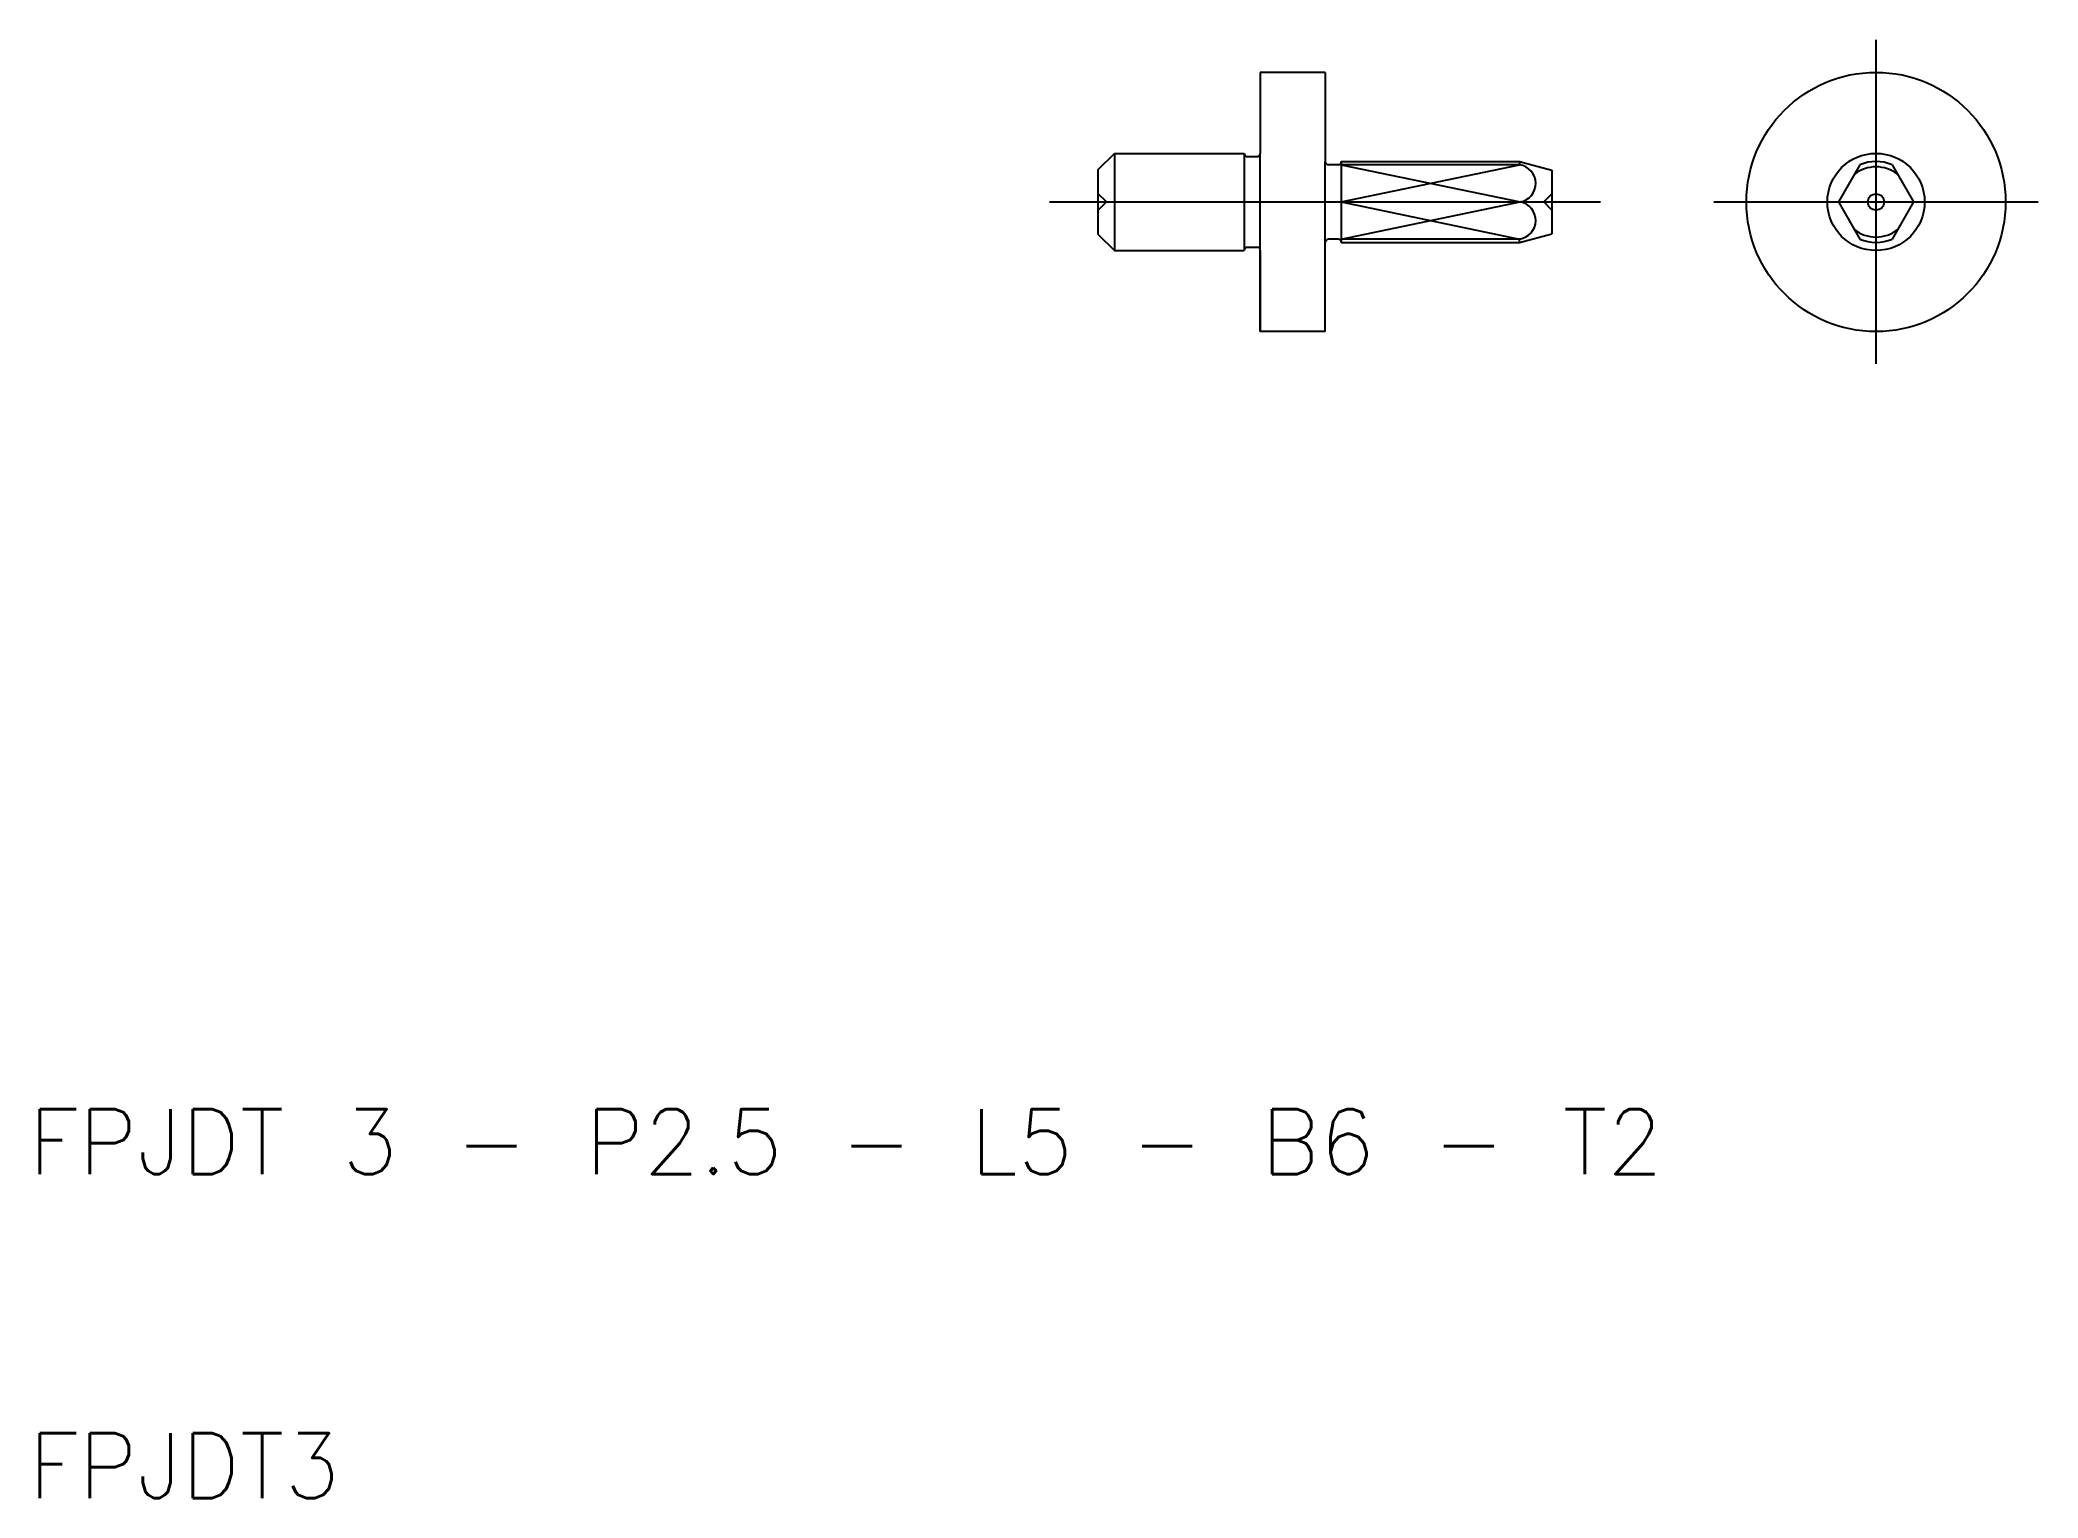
# Model space of a CAD drawing. Extents: x 10.3 to 72, y 10 to 55.
import ezdxf

# ---------------------------------------------------------------- set-up
doc = ezdxf.new("R2010")
doc.units = 0
doc.linetypes.add('CENTER', pattern=[50.8, 31.75, -6.35, 6.35, -6.35])
doc.linetypes.add('DASHED', pattern=[19.05, 12.7, -6.35])
doc.layers.get('0').update_dxf_attribs({"linetype": 'CONTINUOUS'})
doc.layers.add('CENTER', color=1, linetype='CENTER')
doc.styles.get("Standard").update_dxf_attribs({"font": 'txt.shx'})

msp = doc.modelspace()

# ---------------------------------------------------------------- linework, layer by layer
for p, q in [((50, 54), (48, 54)), ((48, 54), (48, 51.5)), ((50, 54), (50, 51.25)), ((43, 51), (43.5, 51.5)), ((43.5, 51.5), (47.5, 51.5)), ((43.5, 51.5), (43.5, 48.5)), ((47.5, 51.5), (47.5, 48.5)), ((47.6, 51.4), (47.9, 51.4)), ((48, 48.5), (48, 51.5)), ((50, 48.75), (50, 51.25)), ((50.5, 51.25), (56, 51.25)), ((50.5, 51.25), (50.5, 48.75)), ((56, 51.25), (57, 50.982)), ((56, 51.25), (56, 51.146)), ((43, 49), (43, 51)), ((50.4, 51.15), (50.1, 51.15)), ((56, 51.146), (50.5, 51.146)), ((57, 50.982), (57, 49.018)), ((66.5, 51.146), (65.839, 50)), ((67.5, 51.146), (68.161, 50)), ((50.5, 50), (56.02, 50)), ((65.839, 50), (66.5, 48.854)), ((68.161, 50), (67.5, 48.854)), ((43, 49), (43.5, 48.5)), ((50, 46), (50, 48.75)), ((50.4, 48.85), (50.1, 48.85)), ((56, 48.854), (50.5, 48.854)), ((50.5, 48.75), (56, 48.75)), ((56, 48.75), (57, 49.018)), ((56, 48.75), (56, 48.854)), ((43.5, 48.5), (47.5, 48.5)), ((47.6, 48.6), (47.9, 48.6)), ((48, 48.5), (48, 46)), ((48, 46), (48, 48.5)), ((50, 46), (48, 46))]:
    msp.add_line(p, q)
at = {"color": 3}
for p, q in [((50.5, 50), (56, 51.146)), ((50.5, 51.146), (56.02, 50)), ((50.5, 48.854), (56.02, 50)), ((50.5, 50), (56, 48.854))]:
    msp.add_line(p, q, dxfattribs=at)
at = {"color": 3, "linetype": 'DASHED'}
for p, q in [((43.25, 50), (43, 50.25)), ((43.25, 50), (43, 49.75)), ((56.75, 50), (57, 50.25)), ((56.75, 50), (57, 49.75))]:
    msp.add_line(p, q, dxfattribs=at)
for radius in [4, 0.25]:
    msp.add_circle((67, 50), radius)
msp.add_circle((67, 50), 1.5, dxfattribs=at)
for centre, radius, start, end in [((47.6, 51.5), 0.1, 180, 270), ((47.9, 51.5), 0.1, 270, 0), ((50.1, 51.25), 0.1, 180, 270), ((50.4, 51.25), 0.1, 270, 0), ((67, 50), 1.25, 66.42182, 113.57818), ((55.92, 50.571), 0.58, 279.92137, 82.0789), ((67, 50), 1.083, 51.69726, 128.30274), ((55.92, 49.429), 0.58, 277.9211, 80.07863), ((50.1, 48.75), 0.1, 90, 180), ((50.4, 48.75), 0.1, 0, 90), ((67, 50), 1.083, 231.69726, 308.30274), ((67, 50), 1.25, 246.42182, 293.57818), ((47.6, 48.5), 0.1, 90, 180), ((47.9, 48.5), 0.1, 0, 90)]:
    msp.add_arc(centre, radius, start, end)
at = {"layer": 'CENTER'}
for p, q in [((67, 45), (67, 55)), ((41.5, 50), (58.5, 50)), ((62, 50), (72, 50))]:
    msp.add_line(p, q, dxfattribs=at)

# ---------------------------------------------------------------- texts
for s, p in [('FPJDT 3 - P2.5 - L5 - B6 - T2', (10, 20)), ('FPJDT3', (10, 10))]:
    msp.add_text(s, height=2).set_placement(p)

doc.saveas('drawing.dxf')
